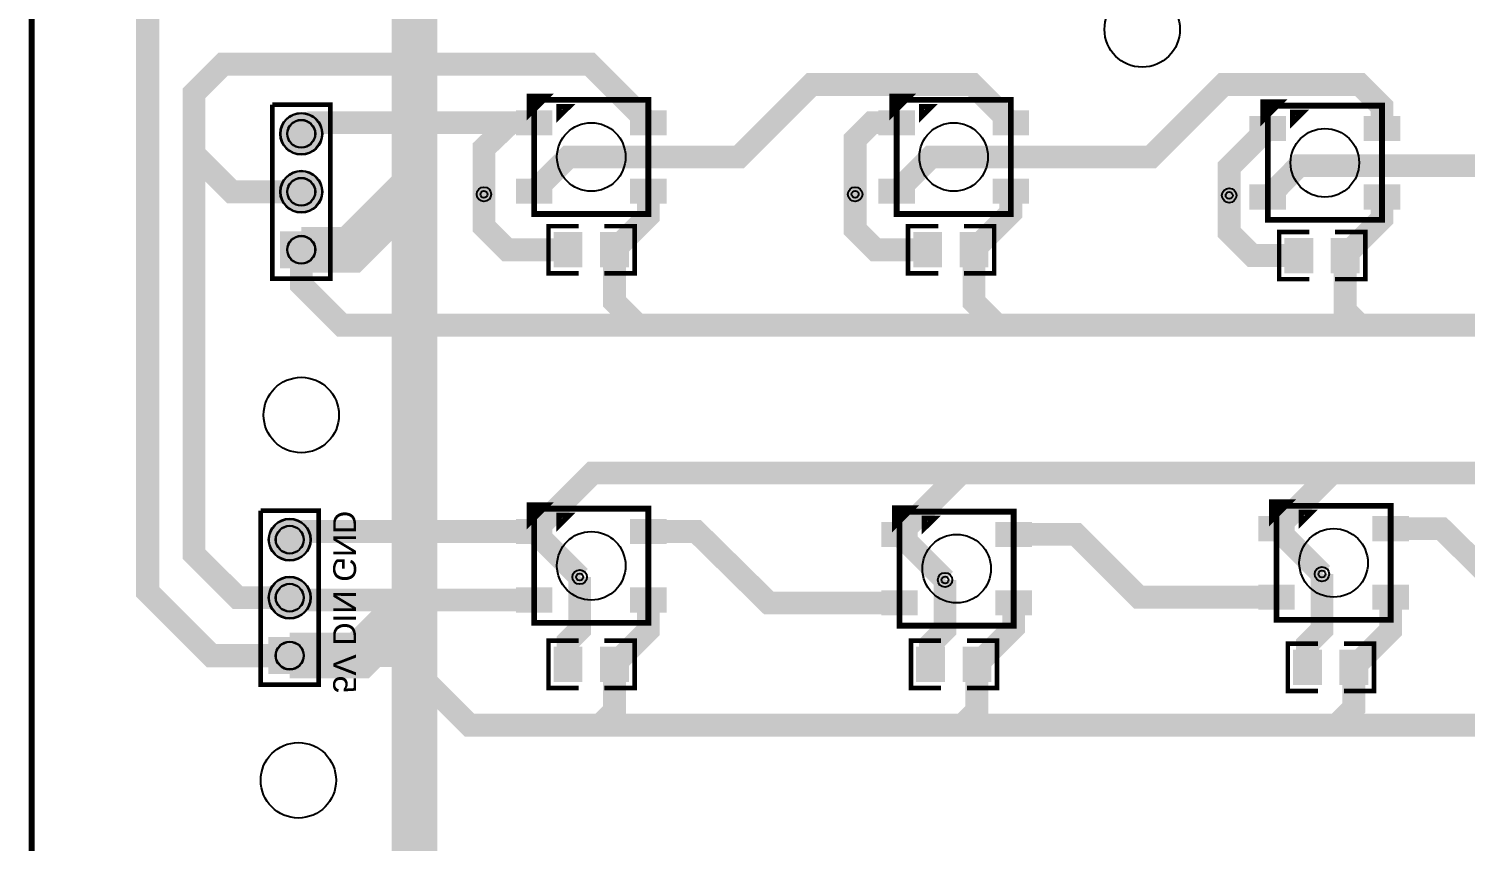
# Model space of a CAD drawing. Extents: x -5 to 8273, y -8273 to 5.
# Drawn here: x -5 to 2472, y -2880 to -1479 of the extents above; entities that cross this region are included whole.
import ezdxf

# ---------------------------------------------------------------- set-up
doc = ezdxf.new("R2010")
doc.units = 9
for name, color, linetype, true_color in [('BoardOutLine', 7, 'Continuous', 0xff00ff), ('BottomLayer', 7, 'Continuous', 0x0000ff), ('BottomSilkLayer', 7, 'Continuous', 0x66cc33), ('BottomSolderMaskLayer', 7, 'Continuous', 0xaa00ff), ('Hole', 7, 'Continuous', 0x222222), ('Multi-Layer', 7, 'Continuous', 0xc0c0c0), ('TopLayer', 7, 'Continuous', 0xff0000), ('TopPasteMaskLayer', 7, 'Continuous', 0x808080), ('TopSilkLayer', 7, 'Continuous', 0xffcc00), ('TopSolderMaskLayer', 7, 'Continuous', 0x800080)]:
    doc.layers.add(name, color=color, linetype=linetype, true_color=true_color)
doc.styles.get("Standard").update_dxf_attribs({"font": 'arial.ttf'})

msp = doc.modelspace()

# ---------------------------------------------------------------- hatches: boundary and pattern name
at = {"layer": 'BottomSolderMaskLayer'}
for points in [[(428.6, -1660, 1), (501.4, -1660, 1)], [(428.6, -1760, 1), (501.4, -1760, 1)], [(428.4, -1891.9), (428.4, -1828.1), (501.6, -1828.1), (501.6, -1891.9)], [(408.6, -2360, 1), (481.4, -2360, 1)], [(408.6, -2460, 1), (481.4, -2460, 1)], [(408.4, -2591.9), (408.4, -2528.1), (481.6, -2528.1), (481.6, -2591.9)]]:
    msp.add_hatch(color=256, dxfattribs=at).paths.add_polyline_path(points)
at = {"layer": 'Multi-Layer'}
for points in [[(429.6, -1660, 1), (500.4, -1660, 1)], [(429.6, -1760, 1), (500.4, -1760, 1)], [(429.6, -1891), (429.6, -1829), (500.4, -1829), (500.4, -1891)], [(409.6, -2360, 1), (480.4, -2360, 1)], [(409.6, -2460, 1), (480.4, -2460, 1)], [(409.6, -2591), (409.6, -2529), (480.4, -2529), (480.4, -2591)]]:
    msp.add_hatch(color=256, dxfattribs=at).paths.add_polyline_path(points)
at = {"layer": 'TopLayer'}
for points in [[(896.1, -1660.6), (837, -1660.6), (837, -1621.3), (896.1, -1621.3)], [(1092.9, -1660.6), (1033.9, -1660.6), (1033.9, -1621.3), (1092.9, -1621.3)], [(1521.1, -1660.6), (1462, -1660.6), (1462, -1621.3), (1521.1, -1621.3)], [(1717.9, -1660.6), (1658.9, -1660.6), (1658.9, -1621.3), (1717.9, -1621.3)], [(2161.1, -1670.6), (2102, -1670.6), (2102, -1631.3), (2161.1, -1631.3)], [(2357.9, -1670.6), (2298.9, -1670.6), (2298.9, -1631.3), (2357.9, -1631.3)], [(896.1, -1778.7), (837, -1778.7), (837, -1739.4), (896.1, -1739.4)], [(1092.9, -1778.7), (1033.9, -1778.7), (1033.9, -1739.4), (1092.9, -1739.4)], [(1521.1, -1778.7), (1462, -1778.7), (1462, -1739.4), (1521.1, -1739.4)], [(1717.9, -1778.7), (1658.9, -1778.7), (1658.9, -1739.4), (1717.9, -1739.4)], [(2161.1, -1788.7), (2102, -1788.7), (2102, -1749.4), (2161.1, -1749.4)], [(2357.9, -1788.7), (2298.9, -1788.7), (2298.9, -1749.4), (2357.9, -1749.4)], [(947.8, -1888.5), (902.2, -1888.5), (902.2, -1831.5), (947.8, -1831.5)], [(1027.8, -1888.5), (982.2, -1888.5), (982.2, -1831.5), (1027.8, -1831.5)], [(1567.8, -1888.5), (1522.2, -1888.5), (1522.2, -1831.5), (1567.8, -1831.5)], [(1647.8, -1888.5), (1602.2, -1888.5), (1602.2, -1831.5), (1647.8, -1831.5)], [(2207.8, -1898.5), (2162.2, -1898.5), (2162.2, -1841.5), (2207.8, -1841.5)], [(2287.8, -1898.5), (2242.2, -1898.5), (2242.2, -1841.5), (2287.8, -1841.5)], [(896.1, -2365.6), (837, -2365.6), (837, -2326.3), (896.1, -2326.3)], [(1092.9, -2365.6), (1033.9, -2365.6), (1033.9, -2326.3), (1092.9, -2326.3)], [(2176.1, -2360.6), (2117, -2360.6), (2117, -2321.3), (2176.1, -2321.3)], [(2372.9, -2360.6), (2313.9, -2360.6), (2313.9, -2321.3), (2372.9, -2321.3)], [(1526.1, -2370.6), (1467, -2370.6), (1467, -2331.3), (1526.1, -2331.3)], [(1722.9, -2370.6), (1663.9, -2370.6), (1663.9, -2331.3), (1722.9, -2331.3)], [(896.1, -2483.7), (837, -2483.7), (837, -2444.4), (896.1, -2444.4)], [(1092.9, -2483.7), (1033.9, -2483.7), (1033.9, -2444.4), (1092.9, -2444.4)], [(1526.1, -2488.7), (1467, -2488.7), (1467, -2449.4), (1526.1, -2449.4)], [(1722.9, -2488.7), (1663.9, -2488.7), (1663.9, -2449.4), (1722.9, -2449.4)], [(2176.1, -2478.7), (2117, -2478.7), (2117, -2439.4), (2176.1, -2439.4)], [(2372.9, -2478.7), (2313.9, -2478.7), (2313.9, -2439.4), (2372.9, -2439.4)], [(947.8, -2603.5), (902.2, -2603.5), (902.2, -2546.5), (947.8, -2546.5)], [(1027.8, -2603.5), (982.2, -2603.5), (982.2, -2546.5), (1027.8, -2546.5)], [(1572.8, -2603.5), (1527.2, -2603.5), (1527.2, -2546.5), (1572.8, -2546.5)], [(1652.8, -2603.5), (1607.2, -2603.5), (1607.2, -2546.5), (1652.8, -2546.5)], [(2222.8, -2608.5), (2177.2, -2608.5), (2177.2, -2551.5), (2222.8, -2551.5)], [(2302.8, -2608.5), (2257.2, -2608.5), (2257.2, -2551.5), (2302.8, -2551.5)]]:
    msp.add_hatch(color=256, dxfattribs=at).paths.add_polyline_path(points)
at = {"layer": 'TopPasteMaskLayer'}
for points in [[(896.1, -1660.6), (837, -1660.6), (837, -1621.3), (896.1, -1621.3)], [(1092.9, -1660.6), (1033.9, -1660.6), (1033.9, -1621.3), (1092.9, -1621.3)], [(1521.1, -1660.6), (1462, -1660.6), (1462, -1621.3), (1521.1, -1621.3)], [(1717.9, -1660.6), (1658.9, -1660.6), (1658.9, -1621.3), (1717.9, -1621.3)], [(2161.1, -1670.6), (2102, -1670.6), (2102, -1631.3), (2161.1, -1631.3)], [(2357.9, -1670.6), (2298.9, -1670.6), (2298.9, -1631.3), (2357.9, -1631.3)], [(896.1, -1778.7), (837, -1778.7), (837, -1739.4), (896.1, -1739.4)], [(1092.9, -1778.7), (1033.9, -1778.7), (1033.9, -1739.4), (1092.9, -1739.4)], [(1521.1, -1778.7), (1462, -1778.7), (1462, -1739.4), (1521.1, -1739.4)], [(1717.9, -1778.7), (1658.9, -1778.7), (1658.9, -1739.4), (1717.9, -1739.4)], [(2161.1, -1788.7), (2102, -1788.7), (2102, -1749.4), (2161.1, -1749.4)], [(2357.9, -1788.7), (2298.9, -1788.7), (2298.9, -1749.4), (2357.9, -1749.4)], [(947.8, -1888.5), (902.2, -1888.5), (902.2, -1831.5), (947.8, -1831.5)], [(1027.8, -1888.5), (982.2, -1888.5), (982.2, -1831.5), (1027.8, -1831.5)], [(1567.8, -1888.5), (1522.2, -1888.5), (1522.2, -1831.5), (1567.8, -1831.5)], [(1647.8, -1888.5), (1602.2, -1888.5), (1602.2, -1831.5), (1647.8, -1831.5)], [(2207.8, -1898.5), (2162.2, -1898.5), (2162.2, -1841.5), (2207.8, -1841.5)], [(2287.8, -1898.5), (2242.2, -1898.5), (2242.2, -1841.5), (2287.8, -1841.5)], [(896.1, -2365.6), (837, -2365.6), (837, -2326.3), (896.1, -2326.3)], [(1092.9, -2365.6), (1033.9, -2365.6), (1033.9, -2326.3), (1092.9, -2326.3)], [(2176.1, -2360.6), (2117, -2360.6), (2117, -2321.3), (2176.1, -2321.3)], [(2372.9, -2360.6), (2313.9, -2360.6), (2313.9, -2321.3), (2372.9, -2321.3)], [(1526.1, -2370.6), (1467, -2370.6), (1467, -2331.3), (1526.1, -2331.3)], [(1722.9, -2370.6), (1663.9, -2370.6), (1663.9, -2331.3), (1722.9, -2331.3)], [(896.1, -2483.7), (837, -2483.7), (837, -2444.4), (896.1, -2444.4)], [(1092.9, -2483.7), (1033.9, -2483.7), (1033.9, -2444.4), (1092.9, -2444.4)], [(1526.1, -2488.7), (1467, -2488.7), (1467, -2449.4), (1526.1, -2449.4)], [(1722.9, -2488.7), (1663.9, -2488.7), (1663.9, -2449.4), (1722.9, -2449.4)], [(2176.1, -2478.7), (2117, -2478.7), (2117, -2439.4), (2176.1, -2439.4)], [(2372.9, -2478.7), (2313.9, -2478.7), (2313.9, -2439.4), (2372.9, -2439.4)], [(947.8, -2603.5), (902.2, -2603.5), (902.2, -2546.5), (947.8, -2546.5)], [(1027.8, -2603.5), (982.2, -2603.5), (982.2, -2546.5), (1027.8, -2546.5)], [(1572.8, -2603.5), (1527.2, -2603.5), (1527.2, -2546.5), (1572.8, -2546.5)], [(1652.8, -2603.5), (1607.2, -2603.5), (1607.2, -2546.5), (1652.8, -2546.5)], [(2222.8, -2608.5), (2177.2, -2608.5), (2177.2, -2551.5), (2222.8, -2551.5)], [(2302.8, -2608.5), (2257.2, -2608.5), (2257.2, -2551.5), (2302.8, -2551.5)]]:
    msp.add_hatch(color=256, dxfattribs=at).paths.add_polyline_path(points)
at = {"layer": 'TopSolderMaskLayer'}
for points in [[(428.6, -1660, 1), (501.4, -1660, 1)], [(898.1, -1662.6), (835, -1662.6), (835, -1619.3), (898.1, -1619.3)], [(1094.9, -1662.6), (1031.9, -1662.6), (1031.9, -1619.3), (1094.9, -1619.3)], [(1523.1, -1662.6), (1460, -1662.6), (1460, -1619.3), (1523.1, -1619.3)], [(1719.9, -1662.6), (1656.9, -1662.6), (1656.9, -1619.3), (1719.9, -1619.3)], [(2163.1, -1672.6), (2100, -1672.6), (2100, -1629.3), (2163.1, -1629.3)], [(2359.9, -1672.6), (2296.9, -1672.6), (2296.9, -1629.3), (2359.9, -1629.3)], [(428.6, -1760, 1), (501.4, -1760, 1)], [(898.1, -1780.7), (835, -1780.7), (835, -1737.4), (898.1, -1737.4)], [(1094.9, -1780.7), (1031.9, -1780.7), (1031.9, -1737.4), (1094.9, -1737.4)], [(1523.1, -1780.7), (1460, -1780.7), (1460, -1737.4), (1523.1, -1737.4)], [(1719.9, -1780.7), (1656.9, -1780.7), (1656.9, -1737.4), (1719.9, -1737.4)], [(2163.1, -1790.7), (2100, -1790.7), (2100, -1747.4), (2163.1, -1747.4)], [(2359.9, -1790.7), (2296.9, -1790.7), (2296.9, -1747.4), (2359.9, -1747.4)], [(428.4, -1891.9), (428.4, -1828.1), (501.6, -1828.1), (501.6, -1891.9)], [(949.8, -1890.5), (900.2, -1890.5), (900.2, -1829.5), (949.8, -1829.5)], [(1029.8, -1890.5), (980.2, -1890.5), (980.2, -1829.5), (1029.8, -1829.5)], [(1569.8, -1890.5), (1520.2, -1890.5), (1520.2, -1829.5), (1569.8, -1829.5)], [(1649.8, -1890.5), (1600.2, -1890.5), (1600.2, -1829.5), (1649.8, -1829.5)], [(2209.8, -1900.5), (2160.2, -1900.5), (2160.2, -1839.5), (2209.8, -1839.5)], [(2289.8, -1900.5), (2240.2, -1900.5), (2240.2, -1839.5), (2289.8, -1839.5)], [(408.6, -2360, 1), (481.4, -2360, 1)], [(898.1, -2367.6), (835, -2367.6), (835, -2324.3), (898.1, -2324.3)], [(1094.9, -2367.6), (1031.9, -2367.6), (1031.9, -2324.3), (1094.9, -2324.3)], [(2178.1, -2362.6), (2115, -2362.6), (2115, -2319.3), (2178.1, -2319.3)], [(2374.9, -2362.6), (2311.9, -2362.6), (2311.9, -2319.3), (2374.9, -2319.3)], [(1528.1, -2372.6), (1465, -2372.6), (1465, -2329.3), (1528.1, -2329.3)], [(1724.9, -2372.6), (1661.9, -2372.6), (1661.9, -2329.3), (1724.9, -2329.3)], [(408.6, -2460, 1), (481.4, -2460, 1)], [(898.1, -2485.7), (835, -2485.7), (835, -2442.4), (898.1, -2442.4)], [(1094.9, -2485.7), (1031.9, -2485.7), (1031.9, -2442.4), (1094.9, -2442.4)], [(1528.1, -2490.7), (1465, -2490.7), (1465, -2447.4), (1528.1, -2447.4)], [(1724.9, -2490.7), (1661.9, -2490.7), (1661.9, -2447.4), (1724.9, -2447.4)], [(2178.1, -2480.7), (2115, -2480.7), (2115, -2437.4), (2178.1, -2437.4)], [(2374.9, -2480.7), (2311.9, -2480.7), (2311.9, -2437.4), (2374.9, -2437.4)], [(408.4, -2591.9), (408.4, -2528.1), (481.6, -2528.1), (481.6, -2591.9)], [(949.8, -2605.5), (900.2, -2605.5), (900.2, -2544.5), (949.8, -2544.5)], [(1029.8, -2605.5), (980.2, -2605.5), (980.2, -2544.5), (1029.8, -2544.5)], [(1574.8, -2605.5), (1525.2, -2605.5), (1525.2, -2544.5), (1574.8, -2544.5)], [(1654.8, -2605.5), (1605.2, -2605.5), (1605.2, -2544.5), (1654.8, -2544.5)], [(2224.8, -2610.5), (2175.2, -2610.5), (2175.2, -2549.5), (2224.8, -2549.5)], [(2304.8, -2610.5), (2255.2, -2610.5), (2255.2, -2549.5), (2304.8, -2549.5)]]:
    msp.add_hatch(color=256, dxfattribs=at).paths.add_polyline_path(points)

# ---------------------------------------------------------------- linework, layer by layer
at = {"layer": 'BoardOutLine', "const_width": 10}
msp.add_lwpolyline([(0, 0), (8267.7, 0), (8267.7, -8267.7), (0, -8267.7), (0, 0)], close=True, dxfattribs=at)
at = {"layer": 'BottomLayer', "const_width": 78.7}
for points in [[(460, -1185), (570, -1185), (660, -1275), (660, -1750), (550, -1860), (465, -1860)], [(660, -1750), (660, -2465), (565, -2560), (445, -2560)], [(660, -2465), (660, -3140), (540, -3260), (465, -3260)]]:
    msp.add_lwpolyline(points, dxfattribs=at)
at = {"layer": 'BottomSolderMaskLayer'}
for centre, radius in [((465, -1660), 36.4), ((465, -1660), 24.3), ((465, -1760), 36.4), ((465, -1760), 24.3), ((465, -1860), 24.4), ((445, -2360), 36.4), ((445, -2360), 24.3), ((445, -2460), 36.4), ((445, -2460), 24.3), ((445, -2560), 24.4)]:
    msp.add_circle(centre, radius, dxfattribs=at)
at = {"layer": 'Hole'}
for centre in [(780, -1764.3), (1420, -1764.3), (2065, -1766.3), (945, -2424.4), (1575, -2429.4), (2225, -2419.4)]:
    msp.add_circle(centre, 6, dxfattribs=at)
at = {"layer": 'Multi-Layer'}
for centre, radius in [((1915, -1480), 65), ((465, -1660), 35.4), ((465, -1660), 23.6), ((465, -1760), 35.4), ((465, -1760), 23.6), ((780, -1764.3), 12.5), ((1420, -1764.3), 12.5), ((2065, -1766.3), 12.5), ((465, -1860), 23.6), ((465, -2145), 65), ((445, -2360), 35.4), ((445, -2360), 23.6), ((445, -2460), 35.4), ((945, -2424.4), 12.5), ((1575, -2429.4), 12.5), ((2225, -2419.4), 12.5), ((445, -2460), 23.6), ((445, -2560), 23.6), ((460, -2775), 65)]:
    msp.add_circle(centre, radius, dxfattribs=at)
at = {"layer": 'TopLayer'}
for points, const_width in [([(445, -2560), (310, -2560), (200, -2450), (200, -1330), (345, -1185), (460, -1185)], 40), ([(465, -1760), (345, -1760), (280, -1695), (280, -1590), (330, -1540), (962.5, -1540), (1063.4, -1640.9)], 39.4), ([(1688.4, -1640.9), (1622.5, -1575), (1345, -1575), (1220, -1700), (925.6, -1700), (866.6, -1759.1)], 39.4), ([(2328.4, -1650.9), (2328.4, -1613.4), (2290, -1575), (2055, -1575), (1930, -1700), (1550.6, -1700), (1491.6, -1759.1)], 39.4), ([(2978.4, -1645.9), (2978.4, -1618.4), (2945, -1585), (2660, -1585), (2530, -1715), (2185.6, -1715), (2131.6, -1769.1)], 39.4), ([(465, -1660), (484.1, -1640.9), (866.6, -1640.9)], 39.4), ([(780, -1764.3), (780, -1685), (826, -1640.9), (866.6, -1640.9)], 39.4), ([(1420, -1764.3), (1420, -1670), (1449, -1640.9), (1491.6, -1640.9)], 39.4), ([(2065, -1766.3), (2065, -1717.5), (2131.6, -1650.9)], 39.4), ([(280, -1695), (280, -2385), (355, -2460), (445, -2460)], 39.4), ([(925, -1860), (820, -1860), (780, -1820), (780, -1764.3)], 39.4), ([(1005, -1860), (1063.4, -1801.6), (1063.4, -1759.1)], 39.4), ([(1545, -1860), (1455, -1860), (1420, -1825), (1420, -1764.3)], 39.4), ([(1625, -1860), (1688.4, -1796.6), (1688.4, -1759.1)], 39.4), ([(2185, -1870), (2105, -1870), (2065, -1830), (2065, -1766.3)], 39.4), ([(2265, -1870), (2328.4, -1806.6), (2328.4, -1769.1)], 39.4), ([(1045, -1990), (535, -1990), (465, -1920), (465, -1860)], 39.4), ([(1665, -1990), (1045, -1990), (1005, -1950), (1005, -1860)], 39.4), ([(2290, -1990), (1665, -1990), (1625, -1950), (1625, -1860)], 39.4), ([(2985, -1990), (2290, -1990), (2265, -1965), (2265, -1870)], 39.4), ([(1602.5, -2245), (967.5, -2245), (866.6, -2345.9)], 39.4), ([(2242.5, -2245), (1602.5, -2245), (1496.6, -2350.9)], 39.4), ([(2842.5, -2245), (2242.5, -2245), (2146.6, -2340.9)], 39.4), ([(445, -2360), (459.1, -2345.9), (866.6, -2345.9)], 39.4), ([(945, -2424.4), (945, -2424.4), (866.6, -2345.9)], 39.4), ([(1063.4, -2345.9), (1146, -2345.9), (1271, -2469.1), (1496.6, -2469.1)], 39.4), ([(2225, -2419.4), (2225, -2419.4), (2146.6, -2340.9)], 39.4), ([(2343.4, -2340.9), (2431, -2340.9), (2551, -2459.1), (2746.6, -2459.1)], 39.4), ([(1575, -2429.4), (1575, -2429.4), (1496.6, -2350.9)], 39.4), ([(1693.4, -2350.9), (1801, -2350.9), (1909, -2459.1), (2146.6, -2459.1)], 39.4), ([(2200, -2580), (2200, -2540), (2225, -2515), (2225, -2419.4)], 39.4), ([(925, -2575), (925, -2535), (945, -2515), (945, -2424.4)], 39.4), ([(1550, -2575), (1550, -2540), (1575, -2515), (1575, -2429.4)], 39.4), ([(445, -2460), (449.1, -2464.1), (866.6, -2464.1)], 39.4), ([(1005, -2575), (1063.4, -2516.6), (1063.4, -2464.1)], 39.4), ([(1630, -2575), (1693.4, -2511.6), (1693.4, -2469.1)], 39.4), ([(2280, -2580), (2343.4, -2516.6), (2343.4, -2459.1)], 39.4), ([(445, -2560), (635, -2560), (755, -2680), (980, -2680), (1005, -2655), (1005, -2575)], 39.4), ([(2250, -2680), (2840, -2680), (2890, -2630), (2890, -2560)], 39.4), ([(980, -2680), (1605, -2680), (1630, -2655), (1630, -2575)], 39.4), ([(1605, -2680), (2250, -2680), (2280, -2650), (2280, -2580)], 39.4)]:
    msp.add_lwpolyline(points, dxfattribs=dict(at, const_width=const_width))
at = {"layer": 'TopSilkLayer'}
for points, const_width in [([(415, -1835), (415, -1910), (515, -1910), (515, -1610), (415, -1610)], 8), ([(415, -1610), (415, -1835)], 7.99), ([(943.2, -1819.3), (891.2, -1819.3), (891.2, -1900.8), (943.2, -1900.8)], 7.87), ([(987.7, -1819.3), (1039.7, -1819.3), (1039.7, -1900.8), (987.7, -1900.8)], 7.87), ([(1563.2, -1819.3), (1511.2, -1819.3), (1511.2, -1900.8), (1563.2, -1900.8)], 7.87), ([(1607.7, -1819.3), (1659.7, -1819.3), (1659.7, -1900.8), (1607.7, -1900.8)], 7.87), ([(2203.2, -1829.3), (2151.2, -1829.3), (2151.2, -1910.8), (2203.2, -1910.8)], 7.87), ([(2247.7, -1829.3), (2299.7, -1829.3), (2299.7, -1910.8), (2247.7, -1910.8)], 7.87), ([(395, -2535), (395, -2610), (495, -2610), (495, -2310), (395, -2310)], 8), ([(395, -2310), (395, -2535)], 7.99), ([(943.2, -2534.3), (891.2, -2534.3), (891.2, -2615.8), (943.2, -2615.8)], 7.87), ([(987.7, -2534.3), (1039.7, -2534.3), (1039.7, -2615.8), (987.7, -2615.8)], 7.87), ([(1568.2, -2534.3), (1516.2, -2534.3), (1516.2, -2615.8), (1568.2, -2615.8)], 7.87), ([(1612.7, -2534.3), (1664.7, -2534.3), (1664.7, -2615.8), (1612.7, -2615.8)], 7.87), ([(2218.2, -2539.3), (2166.2, -2539.3), (2166.2, -2620.8), (2218.2, -2620.8)], 7.87), ([(2262.7, -2539.3), (2314.7, -2539.3), (2314.7, -2620.8), (2262.7, -2620.8)], 7.87)]:
    msp.add_lwpolyline(points, dxfattribs=dict(at, const_width=const_width))
at = {"layer": 'TopSilkLayer', "const_width": 10}
for points in [[(858.7, -1625.2), (858.7, -1595.7), (888.3, -1595.7), (858.7, -1625.2)], [(1063.4, -1798.4), (866.6, -1798.4), (866.6, -1601.6), (1063.4, -1601.6), (1063.4, -1798.4)], [(909.9, -1629.1), (909.9, -1613.4), (925.7, -1613.4), (909.9, -1629.1)], [(1483.7, -1625.2), (1483.7, -1595.7), (1513.3, -1595.7), (1483.7, -1625.2)], [(1688.4, -1798.4), (1491.6, -1798.4), (1491.6, -1601.6), (1688.4, -1601.6), (1688.4, -1798.4)], [(1534.9, -1629.1), (1534.9, -1613.4), (1550.7, -1613.4), (1534.9, -1629.1)], [(2123.7, -1635.2), (2123.7, -1605.7), (2153.3, -1605.7), (2123.7, -1635.2)], [(2328.4, -1808.4), (2131.6, -1808.4), (2131.6, -1611.6), (2328.4, -1611.6), (2328.4, -1808.4)], [(2174.9, -1639.1), (2174.9, -1623.4), (2190.7, -1623.4), (2174.9, -1639.1)], [(858.7, -2330.2), (858.7, -2300.7), (888.3, -2300.7), (858.7, -2330.2)], [(1063.4, -2503.4), (866.6, -2503.4), (866.6, -2306.6), (1063.4, -2306.6), (1063.4, -2503.4)], [(1488.7, -2335.2), (1488.7, -2305.7), (1518.3, -2305.7), (1488.7, -2335.2)], [(2138.7, -2325.2), (2138.7, -2295.7), (2168.3, -2295.7), (2138.7, -2325.2)], [(2343.4, -2498.4), (2146.6, -2498.4), (2146.6, -2301.6), (2343.4, -2301.6), (2343.4, -2498.4)], [(909.9, -2334.1), (909.9, -2318.4), (925.7, -2318.4), (909.9, -2334.1)], [(1693.4, -2508.4), (1496.6, -2508.4), (1496.6, -2311.6), (1693.4, -2311.6), (1693.4, -2508.4)], [(1539.9, -2339.1), (1539.9, -2323.4), (1555.7, -2323.4), (1539.9, -2339.1)], [(2189.9, -2329.1), (2189.9, -2313.4), (2205.7, -2313.4), (2189.9, -2329.1)]]:
    msp.add_lwpolyline(points, close=True, dxfattribs=at)
at = {"layer": 'TopSilkLayer'}
for centre in [(965, -1700), (1590, -1700), (2230, -1710), (965, -2405), (1595, -2410), (2245, -2400)]:
    msp.add_circle(centre, 59.1, dxfattribs=at)
at = {"layer": 'TopSolderMaskLayer'}
for centre, radius in [((465, -1660), 36.4), ((465, -1660), 24.3), ((465, -1760), 36.4), ((465, -1760), 24.3), ((465, -1860), 24.4), ((445, -2360), 36.4), ((445, -2360), 24.3), ((445, -2460), 36.4), ((445, -2460), 24.3), ((445, -2560), 24.4)]:
    msp.add_circle(centre, radius, dxfattribs=at)

# ---------------------------------------------------------------- texts
at = {"layer": 'BottomSilkLayer', "text_generation_flag": 2}
msp.add_text('5V DIN GND', height=39.37, rotation=270, dxfattribs=at).set_placement((520, -2625))

doc.saveas('drawing.dxf')
